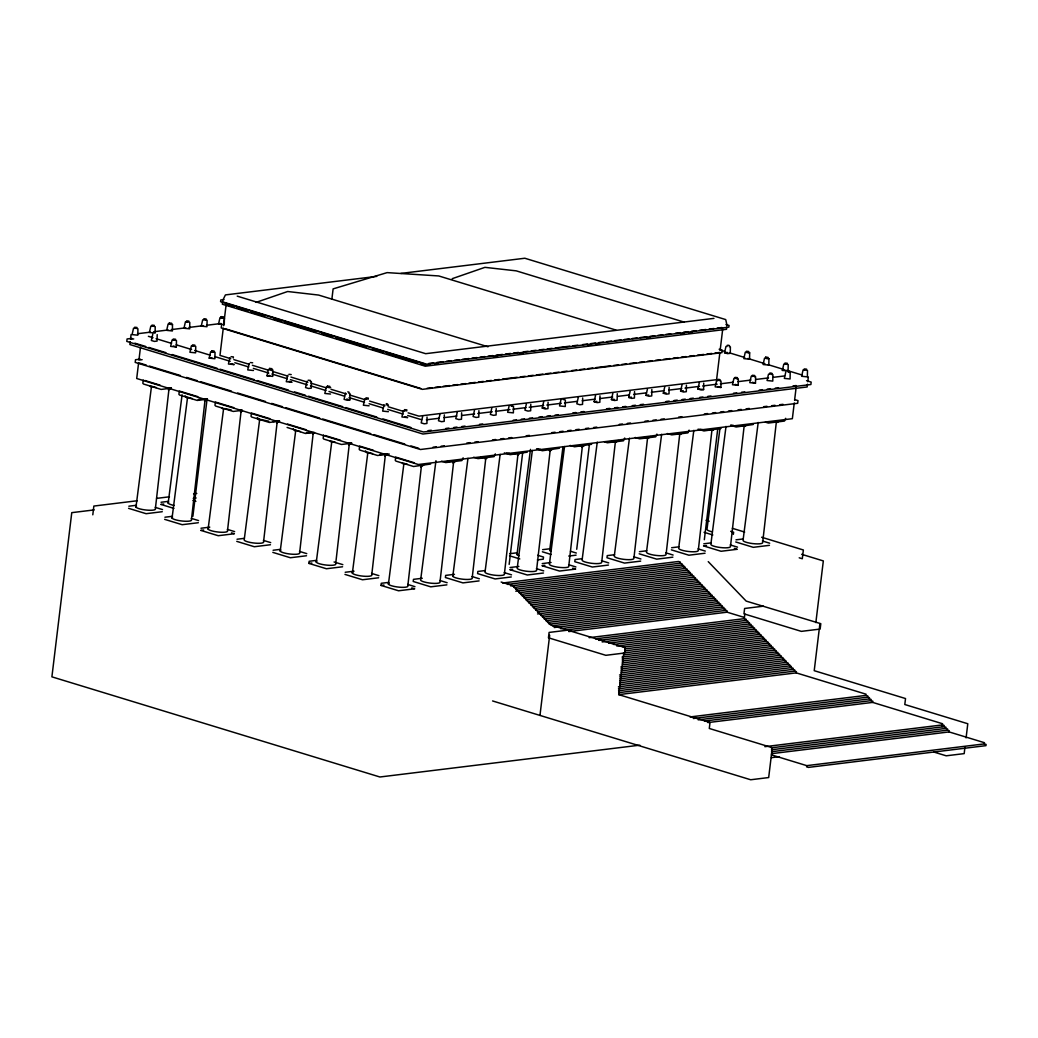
<?xml version="1.0" encoding="UTF-8"?>
<svg xmlns="http://www.w3.org/2000/svg" width="1038" height="1038" viewBox="0 0 1038 1038"><rect width="100%" height="100%" fill="white"/><g stroke="black" fill="none" stroke-linecap="round" stroke-linejoin="round"><path stroke-width="1.5" d="M137.924 328.735L137.807 335.183L132.085 334.599L133.513 328.28L135.589 328.034M155.22 326.62L155.103 333.068L149.381 332.484L150.808 326.166L152.884 325.906M157.192 334.625L157.075 341.074L154.39 341.411L151.366 340.477L152.794 334.171M174.137 339.802L172.061 340.049L170.634 346.368L176.356 346.964L176.473 340.516M189.798 322.39L189.682 328.838L183.973 328.242L185.4 321.923L187.476 321.676M195.741 346.394L195.624 352.842L189.915 352.258L191.342 345.939L193.418 345.68M311.387 381.712L311.27 388.16L308.571 388.484L305.548 387.563L306.988 381.257M345.524 393.026L344.097 399.332L347.12 400.253L349.819 399.928L349.936 393.48M427.033 417.017L426.916 423.465L424.218 423.802L421.194 422.881L422.622 416.562M444.329 414.902L444.212 421.35L441.513 421.688L438.49 420.753L439.917 414.447M461.625 412.787L461.508 419.235L458.809 419.56L455.786 418.638L457.213 412.333M478.907 410.672L478.803 417.12L476.105 417.445L473.081 416.523L474.509 410.205M496.203 408.544L496.086 414.992L493.387 415.33L490.364 414.409L491.804 408.09M530.794 404.314L530.678 410.763L527.979 411.087L524.956 410.166L526.383 403.86M548.09 402.186L547.973 408.635L545.274 408.972L542.251 408.051L543.678 401.732M582.668 397.956L582.552 404.405L579.853 404.729L576.83 403.808L578.27 397.502M599.964 395.841L599.847 402.29L597.148 402.614L594.125 401.693L595.553 395.374M617.26 393.713L617.143 400.162L614.444 400.499L611.421 399.578L612.848 393.259M634.555 391.598L634.439 398.047L631.74 398.384L628.717 397.463L630.144 391.144M651.838 389.484L651.734 395.932L649.035 396.257L646.012 395.335L647.44 389.029M669.134 387.369L669.017 393.817L666.318 394.142L663.308 393.22L664.735 386.902M686.429 385.241L686.313 391.689L683.614 392.027L680.591 391.105L682.031 384.787M699.314 382.672L697.886 388.978L700.91 389.912L703.608 389.574L703.725 383.126M718.685 380.297L716.609 380.557L715.182 386.863L720.904 387.459L721.021 381.011M730.389 346.874L730.272 353.322L727.573 353.66L724.55 352.725L725.977 346.42M738.2 385.345L738.303 378.896L735.981 378.182L733.905 378.429L732.478 384.748L738.2 385.345L735.176 384.41M755.482 383.217L755.599 376.768L753.277 376.054L751.201 376.314L749.773 382.633L755.482 383.217L752.472 382.295M807.486 370.41L807.369 376.872L801.647 376.275L803.075 369.956L805.151 369.71M92.797 514.822L93.848 506.064L137.288 500.744M130.204 341.749L129.867 344.538L422.92 434.027L807.136 386.966L807.473 384.177M131.086 334.521L130.503 339.309L133.72 338.92M136.873 328.631L137.016 327.489L134.693 327.242L134.564 328.397L135.654 328.255M140.48 347.263L138.936 360.082L142.141 359.68M143.257 380.012L142.842 383.385L143.62 384.06L161.15 389.419L171.426 388.16M154.169 326.516L154.312 325.361L151.989 325.128L151.846 326.269L152.949 326.14M175.422 340.399L175.565 339.257L173.242 339.011L173.112 340.166L174.202 340.023M188.76 322.273L188.903 321.131L186.581 320.885L186.438 322.04L187.528 321.897M194.703 346.29L194.846 345.135L192.523 344.901L192.38 346.043L193.47 345.914M203.733 319.925L203.876 318.77L206.186 319.016L206.056 320.158L204.823 319.782M192.886 516.314L207.003 399.617M221.522 325.465L221.224 327.943L422.349 389.354L721.942 352.661L722.24 350.182L719.139 349.235M223.274 328.151L219.978 355.398L230.773 358.694M223.572 325.673L226.128 304.614L233.835 306.976M233.252 358.058L233.394 356.916L231.072 356.67M310.349 381.595L310.479 380.453L308.169 380.206M331.875 299.178L333.12 288.888L387.122 272.618L438.75 275.952L615.897 330.045M323.571 435.065L323.155 438.438L323.934 439.126L341.463 444.472L351.739 443.213M342.579 566.774L326.425 568.746L308.896 563.4L309.155 561.273L316.499 560.364M348.898 393.376L349.028 392.221L347.808 391.845M368.166 399.254L368.308 398.112L365.986 397.865L365.843 399.02L366.946 398.877M387.446 405.144L387.576 403.99L386.357 403.613M411.775 587.897L414.707 588.793L398.553 590.778L381.024 585.419L381.283 583.291L388.627 582.396M406.714 411.022L406.857 409.88L404.535 409.634M463.13 457.823L461.936 460.574L445.782 462.559L441.397 461.222M495.321 453.878L494.127 456.629L477.973 458.614L473.588 457.278M509.152 564.387L522.737 452.205M539.968 715.416L549.673 635.204M576.726 549.271L589.325 445.107M624.707 438.036L623.514 440.787L607.373 442.759L604.44 441.877M492.583 700.948L750.695 779.759L768.678 777.553L772.285 747.697L709.291 728.468L710.018 722.5L618.713 694.617L623.76 652.915M656.898 434.092L655.705 436.842L639.564 438.815L635.178 437.478M689.089 430.147L687.896 432.898L671.755 434.87L667.369 433.534M507.452 584.394L680.188 563.232L680.331 562.038L678.515 561.48L502.587 583.032M510.735 585.938L681.862 564.983L682.005 563.79L680.188 563.232M514.005 587.495L683.536 566.722L683.679 565.541L681.862 564.983M515.691 589.247L685.21 568.474L685.365 567.28L683.536 566.722M515.769 591.193L686.897 570.225L687.039 569.032L685.21 568.474M519.039 592.737L688.57 571.977L688.713 570.783L686.897 570.225M520.713 594.489L690.244 573.729L690.387 572.535L688.57 571.977M522.386 596.24L691.918 575.467L692.061 574.274L690.244 573.729M720.19 349.975L722.733 328.916M524.073 597.992L693.592 577.219L693.747 576.025L691.918 575.467M717.66 380.661L717.79 379.506L718.893 379.376L720.113 379.752L719.97 380.894M525.747 599.73L695.278 578.97L695.421 577.777L693.592 577.219M726.782 326.944L726.496 329.306L425.295 366.193L222.353 304.225L222.638 301.876L425.58 363.845M527.421 601.482L696.952 580.722L697.095 579.528L695.278 578.97M727.028 346.523L727.158 345.382L728.261 345.239L729.48 345.615L729.338 346.77M529.095 603.234L698.626 582.461L698.769 581.267L696.952 580.722M704.335 539.721L717.673 429.421M530.768 604.985L700.3 584.212L700.442 583.019L698.626 582.461M532.442 606.724L701.973 585.964L702.129 584.77L700.3 584.212M534.129 608.476L703.66 587.716L703.803 586.522L701.973 585.964M535.803 610.227L705.334 589.454L705.477 588.274L703.66 587.716M537.476 611.979L707.008 591.206L707.15 590.012L705.334 589.454M537.554 613.925L708.682 592.958L708.824 591.764L707.008 591.206M734.943 378.546L735.086 377.391L737.408 377.637L737.265 378.779L736.046 378.403M540.824 615.469L710.355 594.709L710.498 593.515L708.682 592.958M542.511 617.221L712.042 596.461L712.185 595.267L710.355 594.709M544.184 618.972L713.716 598.199L713.859 597.006L712.042 596.461M545.858 620.724L715.39 599.951L715.532 598.757L713.716 598.199M746.296 352.414L746.439 351.259L748.761 351.506L748.619 352.648L747.386 352.284M547.532 622.463L717.063 601.703L717.206 600.509L715.39 599.951M549.206 624.214L718.737 603.454L718.88 602.261L717.063 601.703M552.488 625.771L720.411 605.193L720.567 603.999L718.737 603.454M554.162 627.523L722.098 606.945L722.24 605.751L720.411 605.193M560.637 628.678L723.771 608.696L723.914 607.502L722.098 606.945M733.36 534.323L733.619 532.209L730.7 531.313M565.515 630.04L725.445 610.448L725.588 609.254L723.771 608.696M754.561 376.664L754.704 375.509L752.381 375.276L752.239 376.418L753.329 376.288M568.785 631.584L727.119 612.186L727.262 611.006L725.445 610.448M769.534 374.303L769.677 373.161L770.767 373.018L771.987 373.395L771.857 374.549M589.143 637.669L744.272 618.661L744.856 613.938M595.617 638.837L745.959 620.413L746.101 619.219L744.272 618.661M598.887 640.381L747.632 622.164L747.775 620.971L745.959 620.413M602.17 641.938L749.306 623.916L749.449 622.722L747.632 622.164M608.644 643.093L750.98 625.667L751.123 624.474L749.306 623.916M613.523 644.455L752.654 627.406L752.81 626.212L750.98 625.667M784.845 364.182L784.988 363.041L787.31 363.274L787.167 364.429L785.935 364.053M616.793 646.012L754.341 629.158L754.483 627.964L752.654 627.406M623.267 647.167L756.014 630.909L756.157 629.716L754.341 629.158M624.941 648.919L757.688 632.661L757.831 631.467L756.014 630.909M789.152 372.421L789.282 371.28M625.019 650.865L759.362 634.4L759.505 633.206L757.688 632.661M785.662 418.314L784.469 421.065L768.315 423.05L765.395 422.155M623.501 653.006L761.036 636.151L761.191 634.958L759.362 634.4M623.579 654.952L762.722 637.903L762.865 636.709L761.036 636.151M622.047 657.093L764.396 639.655L764.539 638.461L762.722 637.903M794.265 402.939L792.357 418.69L418.34 464.505L136.705 378.507L138.612 362.755L146.345 365.116M794.589 400.253L796.133 387.446M622.125 659.026L766.07 641.393L766.213 640.212L764.396 639.655M622.203 660.972L767.744 643.145L767.886 641.951L766.07 641.393M622.281 662.919L769.418 644.896L769.56 643.703L767.744 643.145M622.359 664.865L771.104 646.648L771.247 645.454L769.418 644.896M620.841 667.006L772.778 648.4L772.921 647.206L771.104 646.648M806.435 370.306L806.578 369.165L804.255 368.918L804.126 370.073L805.216 369.93M620.919 668.952L774.452 650.138L774.595 648.945L772.778 648.4M807.759 381.737L808.343 376.937M620.996 670.898L776.126 651.89L776.268 650.696L774.452 650.138M621.061 672.845L777.799 653.642L777.942 652.448L776.126 651.89M619.543 674.985L779.473 655.393L779.629 654.2L777.799 653.642M619.621 676.919L781.16 657.132L781.303 655.938L779.473 655.393M619.699 678.865L782.834 658.883L782.976 657.69L781.16 657.132M619.777 680.811L784.507 660.635L784.65 659.441L782.834 658.883M619.855 682.757L786.181 662.387L786.324 661.193L784.507 660.635M619.933 684.704L787.855 664.125L788.011 662.945L786.181 662.387M618.401 686.845L789.542 665.877L789.684 664.683L787.855 664.125M618.479 688.791L791.216 667.629L791.358 666.435L789.542 665.877M618.557 690.737L792.889 669.38L793.032 668.187L791.216 667.629M618.635 692.67L794.563 671.132L794.706 669.938L792.889 669.38M618.713 694.617L796.237 672.871L796.393 671.677L794.563 671.132M815.855 622.592L823.329 560.922L801.66 554.305M819.267 628.976L814.22 670.678L905.525 698.548L904.799 704.517L967.792 723.745L966.08 737.888M819.423 627.627L819.916 623.604M806.747 765.642L806.604 766.835L808.433 767.393L985.957 745.647L986.1 744.454L984.284 743.896L806.747 765.642L771.429 754.86M693.306 718.504L867.638 697.147L867.781 695.953L865.964 695.395L690.036 716.947M698.185 719.866L869.312 698.898L869.455 697.705L867.638 697.147M704.659 721.021L870.986 700.65L871.142 699.456L869.312 698.898M707.942 722.578L872.673 702.402L872.815 701.208L870.986 700.65M942.18 726.652L942.53 723.733L872.673 702.402M771.338 747.827L944.061 726.665L944.204 725.471L942.387 724.926L764.863 746.672M771.416 749.773L945.735 728.417L945.89 727.223L944.061 726.665M771.494 751.72L947.422 730.168L947.564 728.974L945.735 728.417M771.571 753.666L949.095 731.92L949.238 730.726L947.422 730.168M964.938 747.321L964.185 753.614L946.202 755.807L933.811 752.031M984.284 743.896L984.426 742.702L949.095 731.92M135.978 507.076L151.34 387.563L149.783 385.708M168.169 503.132L182.091 394.777M172.049 518.092L187.398 398.579L185.075 395.789M208.106 529.095L223.468 409.595L221.911 407.726M280.234 551.126L295.583 431.613L293.261 428.824M316.292 562.129L331.654 442.629L330.097 440.774M352.362 573.145L367.712 453.632L365.389 450.855M388.42 584.16L403.769 464.648L402.225 462.792M435.96 460.703L420.611 580.216A9.874 2.063 6.9 0 0 431.717 583.265A9.874 2.063 6.9 0 0 440.008 581.864L453.593 462.195L453.061 463.117L455.838 461.041L446.755 461.521M452.802 576.272L467.956 458.355M500.147 454.41L484.993 572.327A9.874 2.063 6.9 0 0 496.099 575.376A9.874 2.063 6.9 0 0 504.39 573.975L517.975 454.32L517.443 455.228L520.22 453.152L513.888 453.697M516.976 554.552L530.483 449.376M532.338 450.466L517.184 568.383A9.874 2.063 6.9 0 0 528.29 571.432A9.874 2.063 6.9 0 0 536.581 570.031L550.166 450.375L549.634 451.283L552.411 449.22L548.83 449.817M563.011 446.612L549.699 550.153A9.874 2.063 6.9 0 0 550.854 551.334M564.529 446.522L549.374 564.438A9.874 2.063 6.9 0 0 560.481 567.488A9.874 2.063 6.9 0 0 568.772 566.086L582.357 446.431L581.825 447.339L584.602 445.276L582.214 445.678M597.252 442.162L582.097 560.053A9.874 2.063 6.9 0 0 591.595 563.297A9.874 2.063 6.9 0 0 601.69 562.44L615.274 442.746L618.233 440.514L616.507 441.526M629.443 438.218L614.288 556.109A9.874 2.063 6.9 0 0 623.786 559.352A9.874 2.063 6.9 0 0 633.881 558.496L647.465 438.802L650.424 436.57M661.634 434.273L646.479 552.164A9.874 2.063 6.9 0 0 655.977 555.408A9.874 2.063 6.9 0 0 666.072 554.552L679.656 434.857L681.629 433.365M693.825 430.342L678.67 548.22A9.874 2.063 6.9 0 0 688.168 551.463A9.874 2.063 6.9 0 0 698.263 550.607L711.847 430.913L713.82 429.421M719.892 428.966L706.995 529.315A9.874 2.063 6.9 0 0 711.627 531.69M726.016 426.397L710.861 544.275A9.874 2.063 6.9 0 0 720.359 547.519A9.874 2.063 6.9 0 0 730.454 546.663L744.038 426.968L746.997 424.737M758.207 422.453L743.052 540.331A9.874 2.063 6.9 0 0 752.55 543.575A9.874 2.063 6.9 0 0 762.645 542.718L776.229 423.037L779.188 420.792L777.462 421.817M202.695 319.808L201.255 326.127L206.977 326.711L207.094 320.262L204.771 319.561M209.183 358.136L210.61 351.83L215.022 352.284L214.905 358.733L209.183 358.136L211.882 357.812M229.891 357.708L228.451 364.027L234.173 364.61L231.15 363.689M249.159 363.598L247.732 369.904L253.454 370.501M267 375.795L268.44 369.476L272.838 369.943L272.722 376.392L267 375.795L269.698 375.458M287.708 375.367L286.28 381.686L292.002 382.269L288.979 381.348M384.073 404.794L382.646 411.1L388.368 411.697M509.087 405.975L507.66 412.281L513.382 412.877L513.499 406.429L511.176 405.715M560.974 399.617L559.547 405.936L565.269 406.52L565.373 400.071L563.05 399.358M768.496 374.199L767.056 380.505L772.778 381.102L772.895 374.653L770.572 373.94M785.883 363.819L788.205 364.533L788.089 370.981L782.38 370.384L783.807 364.079M785.779 372.084L784.352 378.39L790.074 378.987L790.19 372.538L787.868 371.825M222.846 300.164L225.428 294.909L376.729 276.38M207.276 398.916L204.486 400.979L205.031 400.071L191.446 519.727A9.874 2.063 6.9 0 1 180.599 520.842A9.874 2.063 6.9 0 1 172.645 517.08M242.412 410.62L240.557 411.995L241.101 411.087L227.504 530.742A9.874 2.063 6.9 0 1 216.657 531.858A9.874 2.063 6.9 0 1 208.703 528.095M314.527 432.638L312.685 434.014L313.217 433.106L299.632 552.774A9.874 2.063 6.9 0 1 288.785 553.877A9.874 2.063 6.9 0 1 280.831 550.127M387.589 453.969L384.8 456.045L385.345 455.137L371.76 574.793A9.874 2.063 6.9 0 1 360.9 575.908A9.874 2.063 6.9 0 1 352.959 572.146M488.029 457.096L485.252 459.172L485.784 458.264L472.199 577.919A9.874 2.063 6.9 0 1 461.352 579.035A9.874 2.063 6.9 0 1 453.398 575.273M430.666 464.025L413.591 466.503L396.062 461.144L395.283 460.47L395.686 457.096L414.123 462.727M527.239 452.192L510.164 454.67L504.325 452.879M559.43 448.247L542.355 450.726L536.516 448.948M591.621 444.303L574.546 446.781L570.16 445.445M721.008 428.447L703.933 430.939L698.094 429.148M753.199 424.516L736.124 426.994L731.751 425.658M452.192 278.69L484.928 267.35L516.236 270.853L684.146 322.117M256.062 302.382L287.669 291.509L318.601 295.064L488.042 346.796M167.624 388.51L171.205 387.901L168.428 389.977L168.973 389.068L155.376 508.724A9.874 2.063 6.9 0 1 144.529 509.84A9.874 2.063 6.9 0 1 136.575 506.077M206.082 399.124L198.18 399.383M239.752 410.529L242.139 410.127M347.938 443.563L351.519 442.966L348.742 445.03L349.287 444.121L335.689 563.777A9.874 2.063 6.9 0 1 324.842 564.893A9.874 2.063 6.9 0 1 316.888 561.13M386.396 454.177L379.869 454.475M421.259 465.387L423.647 464.985L420.87 467.061L421.415 466.14L407.817 585.808A9.874 2.063 6.9 0 1 396.97 586.911A9.874 2.063 6.9 0 1 389.016 583.161M486.835 457.304L480.322 457.602M400.876 273.422L524.826 258.241L725.731 319.587L726.989 325.244M224.013 299.567L220.796 299.956L220.588 301.656L425.697 364.286L728.832 327.152L729.039 325.452L725.951 324.518M137.509 333.73L150.38 332.16M153.585 331.771L168.052 329.993M171.27 329.604L185.737 327.826M188.955 327.437L203.422 325.66M206.64 325.27L221.107 323.493M131.917 338.362L127.09 338.959L126.792 341.398L423.452 431.99L810.886 384.527L811.171 382.088L806.539 380.674M140.338 359.135L135.511 359.719L135.2 362.405L420.429 449.506L797.677 403.289L798.001 400.616L794.9 399.669M250.34 362.56L252.662 362.794M713.949 318.368L425.671 353.686L237.222 296.141M288.888 374.329L291.211 374.562M428.785 363.443L433.599 362.859M436.803 362.47L443.213 361.678M446.405 361.289L451.219 360.705M454.423 360.303L459.224 359.719M462.429 359.33L468.839 358.538M472.043 358.149L476.857 357.565M480.062 357.163L484.863 356.579M488.068 356.19L492.868 355.593M496.073 355.204L502.483 354.425M505.688 354.023L510.501 353.439M513.706 353.05L518.507 352.453M523.308 351.869L528.121 351.285M531.326 350.883L536.127 350.299M539.332 349.91L544.146 349.313M547.35 348.924L552.151 348.34M555.356 347.938L569.771 346.173M572.976 345.784L577.79 345.2M582.59 344.603L587.404 344.019M590.609 343.63L595.41 343.033M598.615 342.644L603.415 342.06M606.62 341.658L611.434 341.074M614.639 340.685L621.048 339.893M624.253 339.504L629.054 338.92M632.259 338.518L637.073 337.934M640.277 337.545L646.674 336.753M649.879 336.364L654.693 335.78M657.897 335.378L662.698 334.794M665.903 334.405L670.717 333.808M675.517 333.224L680.331 332.64M683.523 332.238L688.337 331.654M691.542 331.265L696.342 330.668M699.547 330.279L705.957 329.5M709.162 329.098L713.975 328.514M717.18 328.125L721.981 327.528M426.696 365.168L429.914 364.779M434.74 364.195L437.958 363.793M494.27 356.903L497.487 356.501M520.012 353.737L523.23 353.348M587.586 345.472L590.804 345.07M595.63 344.486L598.848 344.084M647.115 338.167L650.333 337.778M680.902 334.028L684.12 333.639M688.947 333.055L692.164 332.653M207.496 399.176L197.22 400.434L179.691 395.076L178.912 394.401L179.315 391.028L197.752 396.646M330.551 394.038L324.829 393.454L326.256 387.135L330.668 387.589M242.088 410.36L233.278 411.437L215.748 406.092L214.97 405.404L215.372 402.03L233.81 407.662M427.059 388.316L431.886 387.732M435.104 387.33L439.93 386.746M443.148 386.344L449.584 385.565M452.802 385.163L457.628 384.579M460.846 384.177L465.673 383.593M468.891 383.191L475.326 382.399M478.544 382.01L483.371 381.426M486.588 381.024L491.415 380.44M494.633 380.038L499.46 379.454M502.677 379.052L517.158 377.287M520.375 376.885L525.202 376.301M528.42 375.899L533.247 375.315M536.464 374.913L542.9 374.134M546.118 373.732L550.944 373.148M554.162 372.746L558.989 372.162M562.207 371.76L567.033 371.176M571.86 370.579L576.687 369.995M579.905 369.593L584.731 369.009M587.962 368.607L592.789 368.023M596.007 367.621L610.487 365.856M613.705 365.454L618.531 364.87M621.749 364.468L626.576 363.884M629.794 363.482L636.229 362.703M639.447 362.301L644.274 361.717M647.491 361.315L652.318 360.731M655.536 360.329L660.363 359.745M663.58 359.343L670.016 358.564M673.234 358.162L678.061 357.578M681.278 357.176L686.105 356.592M689.323 356.19L694.15 355.606M697.367 355.204L703.803 354.425M707.021 354.023L711.847 353.439M715.065 353.037L719.892 352.453L716.596 379.687L418.937 416.147L408.142 412.852M724.55 352.725L727.249 352.401M366.881 398.657L364.805 398.903L363.378 405.222L369.1 405.819M279.624 421.194L269.348 422.453L251.819 417.094L251.027 416.42L251.443 413.046L269.867 418.677M405.43 410.425L403.354 410.685L401.927 416.991L407.649 417.587L404.625 416.666M404.392 410.789L405.495 410.659M782.38 370.384L785.065 370.06M314.216 432.379L305.406 433.469L287.098 427.435M426.371 419.819L439.217 418.249M444.043 417.652L456.889 416.082M461.715 415.498L474.561 413.915M477.778 413.526L492.233 411.749M495.45 411.359L509.905 409.595M513.122 409.193L525.968 407.623M529.185 407.233L543.64 405.456M546.857 405.067L561.311 403.289M564.529 402.9L577.375 401.33M582.201 400.733L595.046 399.163M599.873 398.566L612.718 396.996M617.545 396.399L628.781 395.024M633.608 394.44L646.453 392.857M651.28 392.273L664.125 390.703M668.952 390.106L681.797 388.536M685.015 388.134L699.469 386.37M702.687 385.98L717.141 384.203M720.359 383.813L733.204 382.231M738.031 381.647L750.876 380.077M755.703 379.48L768.548 377.91M773.375 377.313L784.611 375.938M542.251 408.051L544.95 407.713M594.125 401.693L596.824 401.369M611.421 399.578L614.12 399.241M628.717 397.463L631.415 397.126M646.012 395.335L648.711 395.011M663.308 393.22L665.994 392.883M680.591 391.105L683.289 390.768M697.886 388.978L703.608 389.574M428.084 430.64L431.302 430.251M445.769 428.486L448.987 428.084M453.801 427.5L457.018 427.098M461.845 426.514L465.063 426.112M479.53 424.347L482.735 423.945M513.278 420.208L516.496 419.819M521.323 419.222L524.54 418.833M529.354 418.236L532.572 417.847M539.007 417.055L542.225 416.666M547.039 416.069L550.257 415.68M555.083 415.096L558.301 414.694M572.768 412.929L575.973 412.527M580.8 411.943L584.018 411.541M606.529 408.79L609.734 408.388M614.561 407.804L617.779 407.415M622.592 406.818L625.81 406.429M632.246 405.637L635.464 405.248M640.277 404.651L643.495 404.262M666.007 401.498L669.225 401.109M674.038 400.512L677.256 400.123M682.083 399.539L685.288 399.137M690.114 398.553L693.332 398.151M699.768 397.372L702.973 396.97M707.799 396.386L711.017 395.984M733.516 393.233L736.733 392.844M741.56 392.247L744.778 391.858M759.245 390.08L762.463 389.691M767.277 389.094L770.494 388.705M775.321 388.108L778.539 387.719M793.006 385.941L796.211 385.552M433.08 447.183L436.297 446.781M441.111 446.197L444.316 445.808M466.789 443.057L470.006 442.655M474.82 442.071L478.025 441.669M492.479 439.904L495.684 439.515M500.498 438.918L503.715 438.529M508.529 437.945L511.734 437.543M526.188 435.778L529.393 435.389M551.866 432.625L555.083 432.236M559.897 431.652L563.102 431.25M567.929 430.666L571.134 430.264M575.947 429.68L579.165 429.291M585.575 428.499L588.793 428.11M593.606 427.513L596.811 427.124M619.284 424.373L622.502 423.984M627.315 423.387L630.52 422.998M644.974 421.22L648.179 420.831M652.993 420.247L656.211 419.845M661.024 419.261L664.242 418.872M678.683 417.094L681.888 416.705M704.361 413.954L707.579 413.552M712.392 412.968L715.597 412.579M720.424 411.982L723.629 411.593M728.442 410.996L731.66 410.607M738.07 409.815L741.288 409.426M746.101 408.842L749.319 408.44M763.76 406.675L766.965 406.286M771.792 405.689L774.997 405.3M779.81 404.703L783.028 404.314M389.276 454.047L377.534 455.487L360.004 450.129L359.213 449.454L359.628 446.081L373.446 450.297M156.582 498.383L169.454 496.8M193.574 493.841L196.792 493.452M94.224 509.905L71.765 512.655L51.9 676.841L379.908 776.995L639.81 745.167M128.842 506.207L136.186 505.311M161.033 502.262L168.377 501.367M193.224 498.318L196.156 497.968M163.719 504.04L160.773 504.39L173.93 508.412M162.265 511.708L146.111 513.693L128.582 508.335M164.912 517.222L172.243 516.327M198.323 522.724L182.182 524.696L164.653 519.35M200.97 528.238L209.78 527.161M203.643 530.003L200.71 530.366L218.239 535.712L234.393 533.74L231.474 532.844M237.027 539.241L244.371 538.346M270.451 544.742L254.31 546.728L236.768 541.369M273.098 550.257L280.429 549.361M306.508 555.758L290.368 557.743L272.838 552.385M308.896 563.4L311.841 563.037M345.213 572.275L354.023 571.198M509.827 553.682L517.171 552.787M542.653 549.66L549.997 548.765M378.636 577.777L362.496 579.762L344.966 574.403M537.386 559.897L543.25 559.184L543.51 557.056L537.671 555.278M568.733 556.057L576.077 555.161M422.284 578.27L413.474 579.347L413.215 581.475L430.744 586.833L446.898 584.848M454.475 574.325L445.665 575.402L445.406 577.53L462.935 582.889L479.089 580.904M485.187 570.563L477.856 571.458L477.597 573.586L495.126 578.945L511.28 576.959M510.047 567.514L518.857 566.437M542.238 563.582L551.048 562.492M582.396 558.652L575.052 559.56L574.793 561.688L592.335 567.033L608.476 565.061M614.587 554.72L607.243 555.615L606.983 557.743L624.513 563.089L640.667 561.117M639.434 551.671L646.778 550.776M671.625 547.727L678.969 546.831M703.816 543.782L711.16 542.887M736.007 539.838L743.351 538.943M381.024 585.419L383.956 585.056M512.72 569.291L509.788 569.641L527.317 575L543.471 573.015M544.911 565.347L541.979 565.697L559.508 571.056L575.662 569.084L572.729 568.188M706.502 545.547L703.556 545.91L721.086 551.269L737.24 549.284L734.32 548.388M672.858 557.172L656.704 559.145L639.174 553.799M705.049 553.228L688.895 555.2L671.365 549.855M769.43 545.339L753.277 547.324L735.747 541.966M567.929 630.131L549.102 632.427L548.453 637.799L605.829 655.315L624.642 653.006L625.304 647.647L550.672 625.032L512.733 585.575L501.133 582.033M763.423 606.179L744.609 608.476L743.961 613.847L801.336 631.364L820.15 629.067L820.799 623.695L746.179 601.093L708.24 561.636M771.416 757.662L779.408 756.676M776.009 421.934L770.183 421.986M742.365 425.995L745.271 425.762M710.174 429.94L713.08 429.693M676.529 434.014L680.889 433.637M648.698 437.582L641.432 437.764M615.054 441.656L609.241 441.708M273.059 421.48L279.391 420.935L276.614 423.011L277.159 422.103L263.574 541.758A9.874 2.063 6.9 0 1 255.27 543.159A9.874 2.063 6.9 0 1 244.177 540.11L259.526 420.598L257.203 417.821L259.565 419.261L268.829 421.207M306.379 432.418L311.88 432.561M578.27 445.808L581.021 445.873M537.373 448.844L540.357 449.272M231.279 409.984L224.701 408.57M506.674 452.996L509.645 453.424M730.778 424.97L733.645 425.489M700.027 429.174L702.895 429.68M151.379 386.227L156.18 387.537M187.437 397.23L192.238 398.553M295.635 430.264L300.423 431.587M331.693 441.28L335.287 442.266M367.75 452.296L372.551 453.606M403.821 463.311L407.415 464.297M719.957 349.962L724.615 351.376M729.273 352.79L744.778 357.526M747.879 358.473L764.928 363.689M768.029 364.636L783.534 369.372M786.635 370.319L802.14 375.055M717.881 386.538L720.904 387.459M236.924 307.91L247.719 311.218M250.794 312.153L264.677 316.395M273.941 319.224L281.648 321.572M284.736 322.52L315.578 331.939M321.741 333.821L332.549 337.116M335.624 338.051L366.479 347.471M372.642 349.365L383.437 352.661M386.525 353.595L417.367 363.015M420.455 363.962L425.087 365.376M511.228 405.949L512.461 406.325M224.818 328.631L420.688 388.433M386.162 404.535L388.484 405.248M233.861 359.628L249.289 364.338M252.364 365.285L267.791 369.995M272.423 371.409L287.837 376.119M290.925 377.054L307.897 382.244M310.972 383.178L326.399 387.888M331.031 389.302L346.445 394.012M349.534 394.959L364.961 399.669M369.58 401.07L385.007 405.78M388.095 406.727L403.523 411.437M148.382 336.312L153.014 337.726M156.102 338.673L171.542 343.383M176.175 344.798L191.602 349.508M194.69 350.455L210.13 355.165M214.762 356.579L230.202 361.302M234.835 362.716L248.718 366.959M253.35 368.373L268.79 373.083M271.878 374.017L287.318 378.74M290.406 379.674L307.378 384.864M310.466 385.812L325.906 390.522M328.994 391.469L344.434 396.179M349.053 397.593L364.494 402.303M369.126 403.717L383.022 407.96M387.654 409.374L403.081 414.084M407.713 415.498L421.61 419.741M173.333 346.043L176.356 346.964M346.796 399.007L349.819 399.928M134.862 343.176L145.709 346.484M148.81 347.432L165.872 352.648M172.074 354.542L217.033 368.269M220.134 369.217L254.245 379.636M257.346 380.583L288.369 390.041M294.571 391.936L305.419 395.257M308.52 396.205L342.631 406.624M345.732 407.571L376.742 417.029M382.944 418.924L410.853 427.448M706.061 520.272L709.149 521.219M732.322 528.29L744.674 532.066M761.658 537.243L803.36 549.984L802.296 558.742L799.208 557.808M762.385 540.98L769.69 543.211M704.075 532.299L712.834 534.972M149.433 366.064L180.391 375.509M186.581 377.404L197.415 380.712M200.503 381.66L231.448 391.105M237.637 393L265.494 401.498M271.684 403.393L282.518 406.701M285.619 407.649L319.652 418.042M322.753 418.989L370.722 433.637M373.823 434.585L404.768 444.03M410.957 445.925L418.69 448.286M730.194 544.924L737.499 547.156M698.003 548.868L705.308 551.1M144.788 380.479L160.15 385.176M287.5 424.062L305.938 429.693M325.102 435.545L340.464 440.229M665.812 552.813L673.117 555.045M633.621 556.757L640.926 558.989M570.485 551.256L576.324 553.033M601.43 560.702L608.735 562.933M542.394 551.788L551.165 554.461M727.119 612.186L744.428 617.48M568.603 564.724L575.908 566.956M509.58 555.81L519.804 558.937M536.412 568.668L543.717 570.9M504.221 572.613L511.526 574.844M796.237 672.871L866.107 694.214M472.031 576.557L479.335 578.776M192.964 500.446L195.884 501.341M439.84 580.489L447.144 582.72M155.22 507.361L162.525 509.58M191.277 518.364L198.582 520.596M227.348 529.38L234.653 531.612M263.405 540.396L270.71 542.615M299.463 551.399L306.768 553.63M334.067 561.973L342.838 564.646M371.591 573.43L378.896 575.662M407.662 584.433L414.953 586.665M518.974 555.771A9.874 2.063 6.9 0 1 517.573 553.539M174.241 505.467A9.874 2.063 6.9 0 1 168.766 502.133M172.503 324.505L172.399 330.953L166.677 330.356L168.104 324.051L172.503 324.505M224.39 318.147L224.273 324.596L218.551 323.999L219.978 317.693L224.39 318.147M749.657 352.764L749.553 359.213L743.831 358.616L745.258 352.31L749.657 352.764M768.937 358.642L768.821 365.091L763.099 364.507L764.526 358.188L768.937 358.642M169.285 323.013L169.142 324.154L171.465 324.401L171.607 323.246L169.285 323.013M211.791 350.779L211.661 351.934L213.971 352.167L214.113 351.026L211.791 350.779M221.159 316.655L221.029 317.797L223.352 318.043L223.481 316.888L221.159 316.655M269.621 368.438L269.478 369.593L271.8 369.826L271.93 368.685L269.621 368.438M327.437 386.097L327.294 387.252L329.617 387.485L329.76 386.344L327.437 386.097M765.707 357.15L765.577 358.292L767.886 358.538L768.029 357.396L765.707 357.15"/></g></svg>
